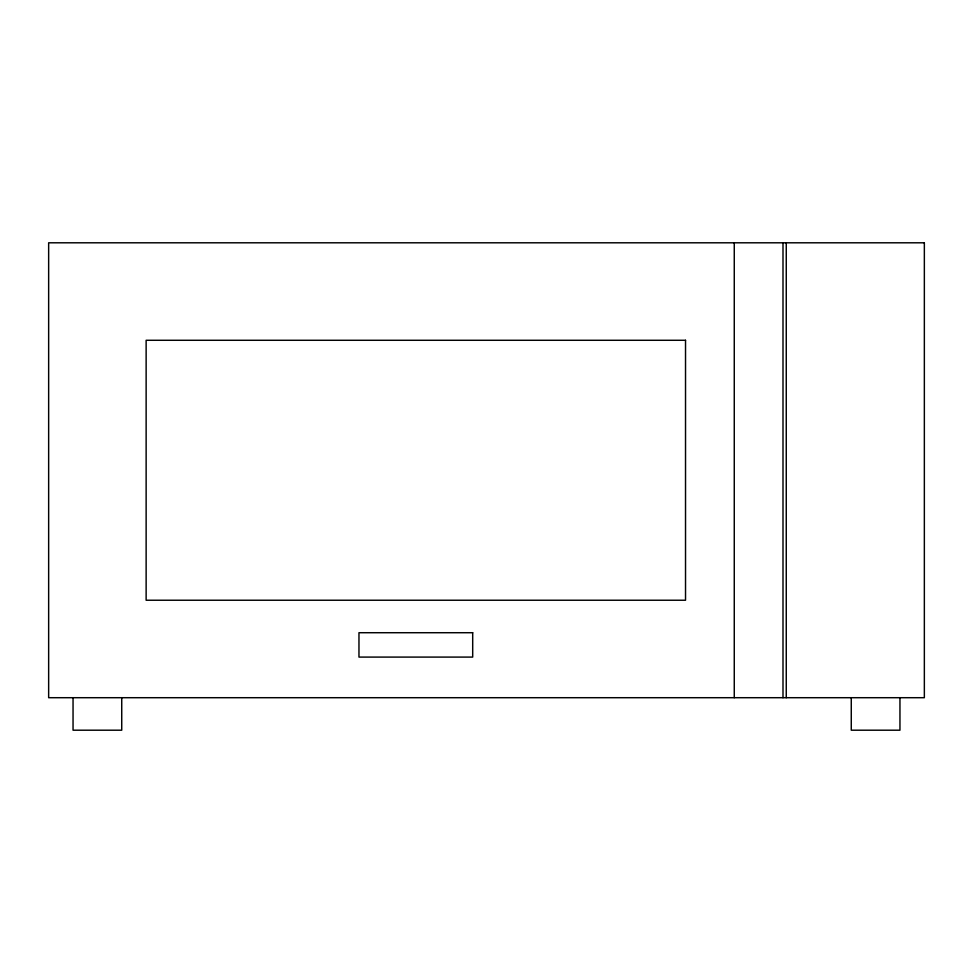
<?xml version="1.0" encoding="UTF-8"?>
<svg xmlns="http://www.w3.org/2000/svg" width="973" height="973" viewBox="0 0 973 973"><rect width="100%" height="100%" fill="white"/><g stroke="black" fill="none" stroke-linecap="round" stroke-linejoin="round"><path stroke-width="1.46" d="M899.952 697.702L899.952 730.2L851.266 730.2L851.266 697.702M786.257 242.8L786.257 697.702M782.997 242.8L782.997 697.702M734.262 242.8L734.262 697.702M121.734 697.702L121.734 730.2L73.048 730.2L73.048 697.702M924.35 242.8L48.65 242.8L48.65 697.702L924.35 697.702L924.35 242.8M685.527 340.282L146.132 340.282L146.132 600.232L685.527 600.232L685.527 340.282M472.696 632.718L358.964 632.718L358.964 657.091L472.696 657.091L472.696 632.718"/></g></svg>
